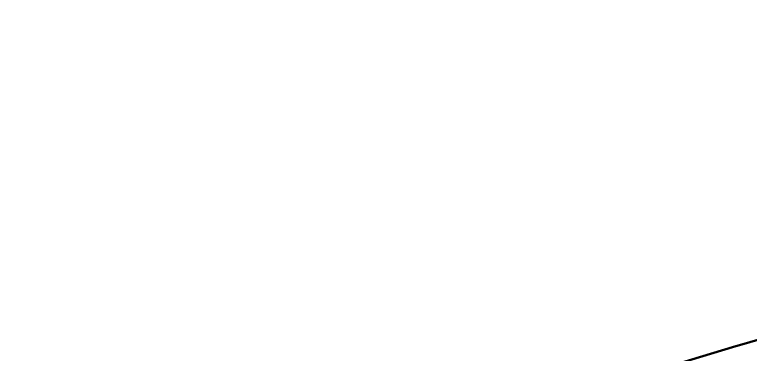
# Model space of a CAD drawing. Header units: millimetres. Extents: x 4628 to 974470, y 12613 to 383573.
# Drawn here: x 494596 to 508769, y 341944 to 348477 of the extents above; entities that cross this region are included whole.
import ezdxf

# ---------------------------------------------------------------- set-up
doc = ezdxf.new("R2010")
doc.units = ezdxf.units.MM
doc.layers.add('标注', color=3, linetype='Continuous', lineweight=18)
doc.layers.add('桥 构造粗实', color=1, linetype='Continuous', lineweight=30)
doc.styles.add('仿宋字', font='', dxfattribs={"width": 0.7})
doc.styles.get('仿宋字').set_extended_font_data('仿宋_GB2312')
doc.dimstyles.new('750', dxfattribs={"dimscale": 0, "dimtxt": 2.5, "dimasz": 1, "dimexe": 1, "dimexo": 1, "dimgap": 0, "dimtad": 0, "dimdec": 0, "dimlfac": 0.1, "dimrnd": 0.1, "dimzin": 12, "dimdsep": 46, "dimtxsty": '仿宋字', "dimblk": 'OBLIQUE', "dimcen": -1, "dimclrd": 256, "dimclre": 256, "dimclrt": 256, "dimadec": 4, "dimazin": 0, "dimtp": 2, "dimtm": 3, "dimtfac": 0.5, "dimtdec": 0, "dimtmove": 2, "dimatfit": 3, "dimldrblk": 'OBLIQUE', "dimfxl": 3, "dimfxlon": 1, "dimtvp": 0.7, "dimtolj": 1, "dimtzin": 12, "dimarcsym": 0})

# ---------------------------------------------------------------- blocks, each defined once
blk = doc.blocks.new('_Oblique')
at = {"color": 0, "linetype": 'ByBlock', "lineweight": -2}
blk.add_line((-0.5, -0.5), (0.5, 0.5), dxfattribs=at)
blk = doc.blocks.new('*D94')
at = {"layer": 'Defpoints', "color": 0}
for p in [(663589, 354869), (663589, 320810), (501589, 320390)]:
    blk.add_point(p, dxfattribs=at)
at = {"layer": '标注', "lineweight": -2}
for p, q in [((501589, 352869), (501589, 355869)), ((663589, 352869), (663589, 355869)), ((501589, 354869), (663589, 354869))]:
    blk.add_line(p, q, dxfattribs=at)
at = {"layer": '标注', "lineweight": -2, "xscale": 1000.0000020837, "yscale": 1000.0000020837, "zscale": 1000.0000020837, "rotation": 180}
blk.add_blockref('_Oblique', (501589, 354869), dxfattribs=at)
at = {"layer": '标注', "lineweight": -2, "xscale": 1000.0000020837, "yscale": 1000.0000020837, "zscale": 1000.0000020837}
blk.add_blockref('_Oblique', (663589, 354869), dxfattribs=at)
at = {"layer": '标注', "insert": (582589, 356619), "char_height": 2500, "attachment_point": 5, "style": '仿宋字'}
blk.add_mtext('\\A1;18×900', dxfattribs=at)
blk = doc.blocks.new('*D112')
at = {"layer": 'Defpoints', "color": 0}
for p in [(501589, 354869), (501589, 321395), (482589, 312444)]:
    blk.add_point(p, dxfattribs=at)
at = {"layer": '标注', "lineweight": -2}
for p, q in [((482589, 352869), (482589, 355869)), ((501589, 352869), (501589, 355869)), ((482589, 354869), (501589, 354869))]:
    blk.add_line(p, q, dxfattribs=at)
at = {"layer": '标注', "lineweight": -2, "xscale": 1000.0000020837, "yscale": 1000.0000020837, "zscale": 1000.0000020837, "rotation": 180}
blk.add_blockref('_Oblique', (482589, 354869), dxfattribs=at)
at = {"layer": '标注', "lineweight": -2, "xscale": 1000.0000020837, "yscale": 1000.0000020837, "zscale": 1000.0000020837}
blk.add_blockref('_Oblique', (501589, 354869), dxfattribs=at)
at = {"layer": '标注', "insert": (492089, 356619), "char_height": 2500, "attachment_point": 5, "style": '仿宋字'}
blk.add_mtext('\\A1;1900', dxfattribs=at)

msp = doc.modelspace()

# ---------------------------------------------------------------- linework, layer by layer
at = {"layer": '桥 构造粗实'}
msp.add_lwpolyline([(509449, 342352.6), (508447.3, 342059.1), (507445.5, 341761.7), (506443.8, 341460.2), (505442, 341154.8), (504440.3, 340845.3), (503438.6, 340531.9), (502436.8, 340214.5), (501435.1, 339893.1), (500433.4, 339567.7), (499431.7, 339238.4), (498430, 338905), (497428.3, 338567.6), (496426.6, 338226.3), (495424.9, 337880.9), (494423.2, 337531.6)], dxfattribs=at)

# ---------------------------------------------------------------- dimensions: what is measured, and where the dimension line sits
at = {"layer": '标注'}
dim = msp.add_linear_dim(base=(501588.7, 354868.6), p1=(482588.7, 312443.9), p2=(501588.7, 321394.7), dimstyle='750', override={"dimscale": 1000.000002, "dimfxl": 2}, dxfattribs=at)
dim.commit()
dim.dimension.update_dxf_attribs({"geometry": '*D112', "text_midpoint": (492088.7, 356618.6)})
dim = msp.add_linear_dim(base=(663588.7, 354868.6), p1=(501588.7, 320389.9), p2=(663588.7, 320809.5), text='18×900', dimstyle='750', override={"dimscale": 1000.000002, "dimfxl": 2}, dxfattribs=at)
dim.commit()
dim.dimension.update_dxf_attribs({"geometry": '*D94', "text_midpoint": (582588.7, 356618.6)})

doc.saveas('drawing.dxf')
